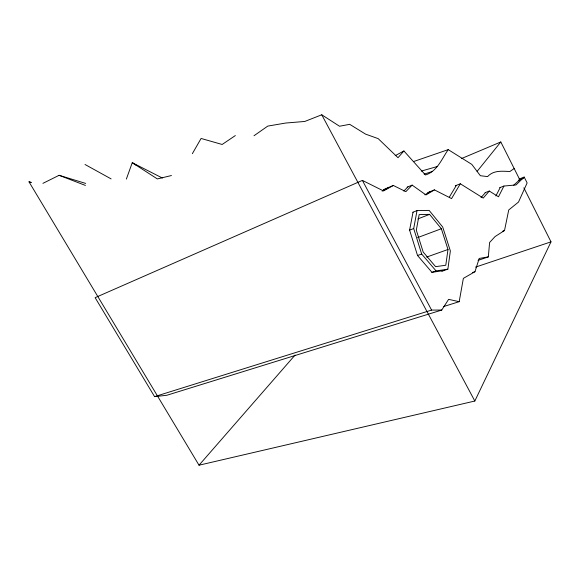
<?xml version="1.0" encoding="UTF-8"?>
<svg xmlns="http://www.w3.org/2000/svg" width="580" height="580" viewBox="0 0 580 580"><rect width="100%" height="100%" fill="white"/><g stroke="black" fill="none" stroke-linecap="round" stroke-linejoin="round"><path stroke-width="0.87" d="M478.036 260.384L488.324 256.889L489.6 242.505L495.045 236.582L504.513 230.521L508.733 209.96L518.513 202.057L527.118 182.925L524.182 177.074L519.122 179.046M441.858 271.223L447.861 269.178L450.363 250.93L442.7 227.012L429.135 210.395L417.042 210.591L412.837 212.258M447.992 249.487L445.788 265.241L435.595 266.655L423.197 252.061L416.317 230.158L419.159 214.614L429.591 214.361L441.358 228.737L447.992 249.487L426.67 257.07M443.642 306.544L459.186 301.687L463.362 278.371L474.976 271.701L479.189 258.441L488.324 256.889M447.861 269.178L436.08 270.918L421.674 254.018L413.692 228.556L417.042 210.591M413.033 212.179L409.603 230.122L417.535 255.505L431.955 272.332L443.801 270.563M126.353 179.097L132.254 162.69L162.378 178.031M31.595 182.49L29 181.837L199.02 465.211L474.832 401.026L551 241.853L523.856 187.819M524.182 177.074L515.983 184.947L503.94 186.042L498.488 196.787L489.302 191.037L485.098 192.676M495.893 195.924L500.243 187.47M192.357 153.678L201.086 138.46L222.155 144.471L235.342 135.575M489.302 191.037L483.22 198.085L460.31 183.78L451.574 198.592L434.449 189.885L427.743 192.611M449.319 197.142L456.337 185.382M434.449 189.885L425.981 194.938L412.141 185.114L405.848 191.646L393.312 185.469L383.539 190.95L362.377 180.394L95.127 297.663L154.577 396.633L166.844 395.263L441.735 310.053L448.608 299.352L459.186 301.687M514.17 168.541L509.907 171.499C502.019 171.201 493.529 170.085 487.577 176.603L480.378 175.718L471.815 164.401L448.231 149.633C441.685 158.92 437.378 171.296 425.459 174.979L403.905 150.967L395.219 155.665M477.108 171.397L500.815 141.962L519.803 179.756L513.728 185.143M403.905 150.967L398.018 157.709L378.182 138.627L365.56 134.118L349.689 124.323L339.539 126.244L321.755 114.789L304.79 121.452L285.635 123.047L267.764 126.099L254.011 135.742M199.02 465.211L295.06 355.076M481.016 197.657L485.489 192.524M403.847 191.052L407.892 186.89M424.872 194.8L430.302 191.567M382.14 191.124L388.955 187.311M42.927 183.345L59.102 175.298L85.681 183.425M383.322 189.704L393.312 185.469M461.637 158.5L500.815 141.962M407.131 187.202L412.141 185.114M455.264 185.81L460.31 183.78M417.796 218.943L429.591 214.361M518.274 180.351L523.334 178.386M499.721 187.673L503.94 186.042M409.458 230.173L413.692 228.556M417.614 237.612L441.358 228.737M417.419 255.548L421.674 254.018M502.809 231.123L504.513 230.521M413.562 161.552L448.231 149.633M437.675 166.409L421.312 171.085M431.803 272.382L436.08 270.918M475.564 267.105L551 241.853M472.396 272.556L474.976 271.701M424.147 174.101L432.339 171.513M154.577 396.633L431.592 310.082L441.735 310.053M171.463 175.53L157.332 178.923L132.254 162.69L136.024 165.133M29 181.837L30.667 182.352M59.102 175.298L85.427 185.433M85.014 164.488L111.113 178.901M362.377 180.394L431.592 310.082M321.755 114.789L474.832 401.026"/></g></svg>
